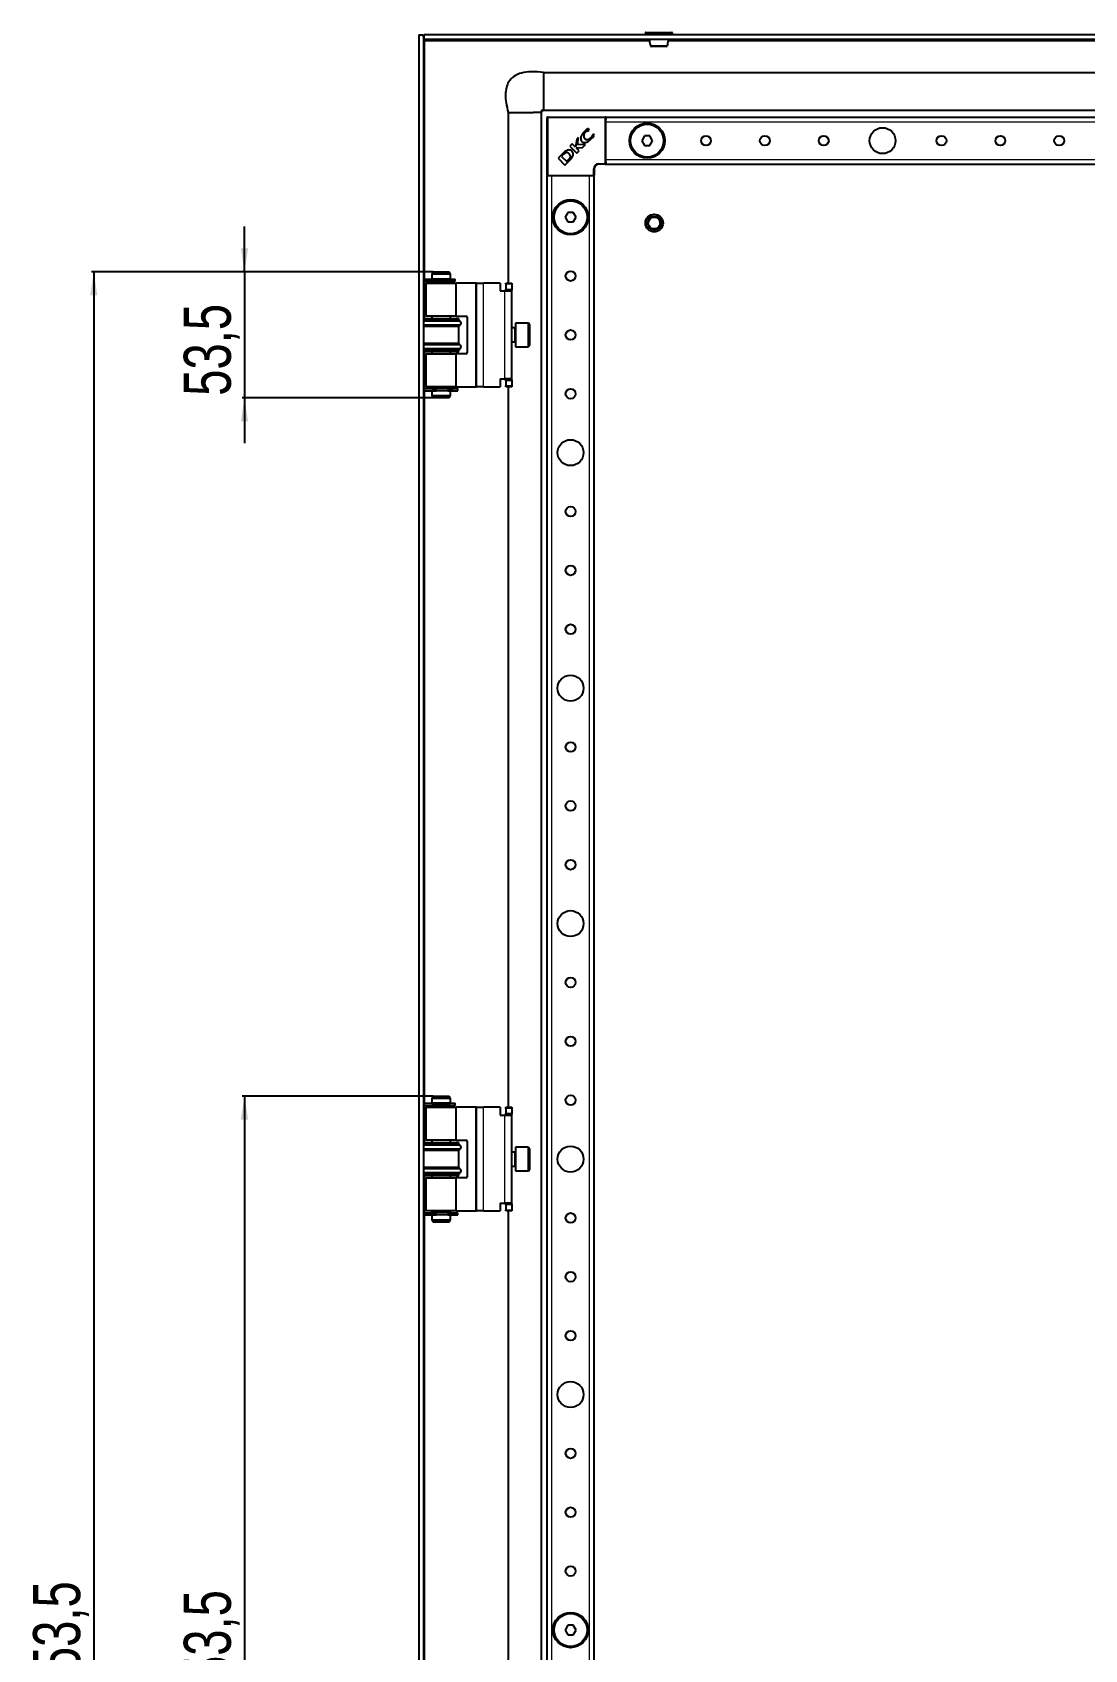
# Model space of a CAD drawing. Header units: millimetres. Extents: x -321 to 1498, y -588 to 1043.
# Drawn here: x 593 to 1039, y 201 to 888 of the extents above; entities that cross this region are included whole.
import ezdxf

# ---------------------------------------------------------------- set-up
doc = ezdxf.new("R2010")
doc.units = ezdxf.units.MM
doc.layers.add('FORMAT', color=7, linetype='Continuous')
doc.styles.add('SLDTEXTSTYLE0', font='TXT', dxfattribs={"width": 0.75})
doc.dimstyles.new('SLDDIMSTYLE0', dxfattribs={"dimtxt": 20, "dimasz": 10, "dimexe": 0, "dimexo": 0.0625, "dimgap": 5, "dimtad": 2, "dimdec": 1, "dimrnd": 1e-09, "dimzin": 12, "dimdsep": 46, "dimtxsty": 'SLDTEXTSTYLE0', "dimsah": 1, "dimcen": 0.09, "dimadec": 0, "dimazin": 3, "dimtfac": 1, "dimtofl": 0, "dimtmove": 0, "dimatfit": 3, "dimfxl": 0, "dimfrac": 2, "dimtolj": 1, "dimtzin": 12, "dimarcsym": 0})
doc.dimstyles.new('SLDDIMSTYLE1', dxfattribs={"dimtxt": 20, "dimasz": 10, "dimexe": 0, "dimexo": 0.0625, "dimgap": 5, "dimtad": 2, "dimdec": 1, "dimrnd": 1e-09, "dimzin": 12, "dimdsep": 46, "dimtxsty": 'SLDTEXTSTYLE0', "dimsah": 1, "dimcen": 0.09, "dimadec": 0, "dimazin": 3, "dimtfac": 1, "dimtmove": 0, "dimatfit": 0, "dimfxl": 0, "dimfrac": 2, "dimtolj": 1, "dimtzin": 12, "dimarcsym": 0})

# ---------------------------------------------------------------- blocks, each defined once
blk = doc.blocks.new('_D_4')
at = {"layer": 'FORMAT'}
for p, q in [((682.63, 786.47), (682.63, 805.7)), ((762.7, 786.47), (681.63, 786.47)), ((682.63, 786.47), (682.63, 732.97)), ((762.7, 732.97), (681.63, 732.97)), ((682.63, 732.97), (682.63, 713.74))]:
    blk.add_line(p, q, dxfattribs=at)
for points in [[(682.63, 786.47), (684.17, 796.47), (681.09, 796.47)], [(682.63, 732.97), (681.09, 722.97), (684.17, 722.97)]]:
    blk.add_solid(points, dxfattribs=at)
at = {"layer": 'FORMAT', "insert": (656.85, 733.86), "char_height": 20, "attachment_point": 1, "rotation": 90, "style": 'SLDTEXTSTYLE0'}
blk.add_mtext('53,5', dxfattribs=at)
blk = doc.blocks.new('_D_7')
at = {"layer": 'FORMAT'}
for p, q in [((762.7, 786.47), (617.63, 786.47)), ((618.63, 786.47), (618.63, -367.03)), ((762.7, -367.03), (617.63, -367.03))]:
    blk.add_line(p, q, dxfattribs=at)
for points in [[(618.63, 786.47), (617.09, 776.47), (620.17, 776.47)], [(618.63, -367.03), (620.17, -357.03), (617.09, -357.03)]]:
    blk.add_solid(points, dxfattribs=at)
at = {"layer": 'FORMAT', "insert": (592.85, 169.08), "char_height": 20, "attachment_point": 1, "rotation": 90, "style": 'SLDTEXTSTYLE0'}
blk.add_mtext('1153,5', dxfattribs=at)
blk = doc.blocks.new('_D_9')
at = {"layer": 'FORMAT'}
for p, q in [((762.7, 436.47), (681.63, 436.47)), ((682.63, 436.47), (682.63, -17.03)), ((762.7, -17.03), (681.63, -17.03))]:
    blk.add_line(p, q, dxfattribs=at)
for points in [[(682.63, 436.47), (681.09, 426.47), (684.17, 426.47)], [(682.63, -17.03), (684.17, -7.03), (681.09, -7.03)]]:
    blk.add_solid(points, dxfattribs=at)
at = {"layer": 'FORMAT', "insert": (656.85, 176.47), "char_height": 20, "attachment_point": 1, "rotation": 90, "style": 'SLDTEXTSTYLE0'}
blk.add_mtext('453,5', dxfattribs=at)

msp = doc.modelspace()

# ---------------------------------------------------------------- linework, layer by layer
at = {"color": 7, "linetype": 'Continuous', "lineweight": 25}
for p, q in [((756.63, 887.22), (758.63, 887.22)), ((756.63, 887.22), (756.63, -467.78)), ((758.63, 887.22), (758.63, -467.78)), ((758.93, 885.22), (758.93, 887.22)), ((1348.33, 887.22), (758.93, 887.22)), ((852.88, 887.97), (852.88, 887.22)), ((853.13, 888.22), (864.13, 888.22)), ((864.38, 887.22), (864.38, 887.97)), ((1348.33, 885.22), (758.93, 885.22)), ((759.23, 884.62), (759.03, 885.22)), ((809.63, 871.22), (809.63, 855.39)), ((809.63, 871.22), (1297.63, 871.22)), ((794.63, 854.22), (795.61, 854.22)), ((794.63, 854.22), (794.63, 781.72)), ((795.61, 854.22), (798.07, 854.22)), ((798.07, 854.22), (801.63, 854.22)), ((801.63, 854.22), (805.2, 854.22)), ((808.63, 854.22), (808.63, -434.78)), ((809.63, 855.22), (1297.63, 855.22)), ((811.13, 827.52), (811.13, 851.92)), ((811.43, 852.22), (835.83, 852.22)), ((836.13, 851.92), (836.13, 852.22)), ((836.13, 852.22), (1271.13, 852.22)), ((836.13, 851.92), (836.13, 851.28)), ((829.07, 846.68), (828.74, 847.37)), ((828.93, 846.54), (829.07, 846.68)), ((830.88, 845.11), (830.78, 845)), ((831.13, 844.6), (830.88, 845.11)), ((836.13, 850.22), (836.13, 851.28)), ((836.13, 834.22), (836.13, 850.22)), ((821.83, 840.88), (820.78, 839.83)), ((820.78, 839.83), (823.74, 836.87)), ((823.22, 839.49), (821.83, 840.88)), ((823.71, 842.76), (823.22, 839.49)), ((823.56, 839.18), (826.22, 839.35)), ((824.8, 837.93), (823.56, 839.18)), ((824.51, 843.55), (823.71, 842.76)), ((824.03, 840.46), (824.51, 843.55)), ((827.51, 840.64), (824.03, 840.46)), ((826.22, 839.35), (827.51, 840.64)), ((852.48, 844.22), (851.32, 842.22)), ((851.32, 842.22), (852.48, 840.22)), ((854.79, 844.22), (852.48, 844.22)), ((852.48, 840.22), (854.79, 840.22)), ((855.94, 842.22), (854.79, 844.22)), ((854.79, 840.22), (855.94, 842.22)), ((817.77, 836.82), (815.78, 834.83)), ((815.78, 834.83), (818.74, 831.87)), ((818.03, 836.28), (817.3, 835.53)), ((817.3, 835.53), (819.49, 833.35)), ((818.74, 831.87), (820.63, 833.76)), ((819.49, 833.35), (820.14, 834.03)), ((820.63, 833.76), (820.65, 833.78)), ((823.74, 836.87), (824.8, 837.93)), ((835.83, 832.22), (833.13, 832.22)), ((836.13, 833.17), (836.13, 834.22)), ((836.13, 833.17), (836.13, 832.52)), ((836.13, 832.22), (836.13, 832.52)), ((836.13, 832.22), (1271.13, 832.22)), ((811.13, -407.78), (811.13, 827.22)), ((811.43, 827.22), (811.13, 827.22)), ((812.08, 827.22), (811.43, 827.22)), ((813.13, 827.22), (812.08, 827.22)), ((829.13, 827.22), (813.13, 827.22)), ((830.19, 827.22), (829.13, 827.22)), ((830.83, 827.22), (830.19, 827.22)), ((831.13, 827.22), (830.83, 827.22)), ((831.13, 830.22), (831.13, 827.52)), ((831.13, -407.78), (831.13, 827.22)), ((819.98, 811.72), (818.82, 809.72)), ((822.29, 811.72), (819.98, 811.72)), ((823.44, 809.72), (822.29, 811.72)), ((818.82, 809.72), (819.98, 807.72)), ((819.98, 807.72), (822.29, 807.72)), ((822.29, 807.72), (823.44, 809.72)), ((758.98, 783.42), (758.98, 782.52)), ((758.98, 783.42), (771.87, 783.42)), ((762.71, 786.47), (762.13, 785.47)), ((762.13, 785.47), (762.13, 783.47)), ((770.13, 785.47), (762.13, 785.47)), ((766.89, 783.47), (762.13, 783.47)), ((762.63, 783.47), (762.63, 783.42)), ((762.71, 786.47), (769.56, 786.47)), ((770.13, 783.47), (766.89, 783.47)), ((770.13, 785.47), (769.56, 786.47)), ((769.63, 783.42), (769.63, 783.47)), ((770.13, 783.47), (770.13, 785.47)), ((771.87, 783.42), (771.96, 783.42)), ((771.96, 782.52), (771.96, 783.42)), ((771.96, 783.42), (772.17, 783.42)), ((772.17, 782.52), (772.17, 783.42)), ((758.98, 782.52), (771.87, 782.52)), ((759.68, 781.72), (759.68, 767.72)), ((759.68, 781.72), (772.58, 781.72)), ((762.13, 782.47), (762.13, 781.72)), ((766.89, 782.47), (762.13, 782.47)), ((762.63, 782.52), (762.63, 782.47)), ((770.13, 782.47), (766.89, 782.47)), ((769.63, 782.47), (769.63, 782.52)), ((770.13, 781.72), (770.13, 782.47)), ((771.87, 782.52), (771.96, 782.52)), ((771.96, 782.52), (772.17, 782.52)), ((772.58, 767.72), (772.58, 781.72)), ((780.68, 781.72), (772.58, 781.72)), ((781.18, 781.72), (780.68, 781.72)), ((781.18, 781.72), (784.18, 781.72)), ((781.18, 737.72), (781.18, 781.72)), ((791.18, 781.72), (784.18, 781.72)), ((791.18, 781.72), (791.18, 778.42)), ((791.18, 778.42), (793.18, 778.42)), ((793.18, 778.42), (796.18, 778.42)), ((793.68, 781.72), (796.18, 781.72)), ((793.68, 781.22), (793.68, 781.72)), ((793.68, 781.22), (793.68, 779.22)), ((793.68, 778.72), (793.68, 779.22)), ((796.18, 778.72), (793.68, 778.72)), ((793.68, 778.72), (793.68, 778.42)), ((796.18, 781.72), (796.18, 781.22)), ((796.18, 781.22), (796.18, 779.22)), ((796.18, 779.22), (796.18, 778.72)), ((796.18, 778.42), (796.18, 778.72)), ((796.18, 741.02), (796.18, 778.42)), ((758.63, 766.72), (773.63, 766.72)), ((773.63, 766.12), (758.63, 766.12)), ((773.63, 763.32), (758.63, 763.32)), ((772.58, 767.72), (759.68, 767.72)), ((762.13, 767.72), (762.13, 766.72)), ((770.13, 766.72), (770.13, 767.72)), ((772.58, 767.72), (776.68, 767.72)), ((773.63, 766.12), (773.63, 766.72)), ((774.33, 765.44), (773.63, 766.12)), ((773.63, 763.32), (774.33, 764.01)), ((773.63, 756.12), (773.63, 763.32)), ((777.18, 767.22), (777.18, 752.22)), ((797.43, 762.72), (796.18, 762.72)), ((803.08, 764.72), (797.68, 764.72)), ((797.68, 764.72), (797.68, 754.72)), ((803.68, 764.12), (803.68, 755.32)), ((773.63, 756.12), (758.63, 756.12)), ((774.33, 755.44), (773.63, 756.12)), ((796.18, 756.72), (797.43, 756.72)), ((773.63, 753.32), (758.63, 753.32)), ((758.63, 752.72), (773.63, 752.72)), ((759.68, 751.72), (759.68, 737.72)), ((759.68, 751.72), (772.58, 751.72)), ((762.13, 752.72), (762.13, 751.72)), ((770.13, 751.72), (770.13, 752.72)), ((772.58, 737.72), (772.58, 751.72)), ((776.68, 751.72), (772.58, 751.72)), ((773.63, 753.32), (774.33, 754.01)), ((773.63, 752.72), (773.63, 753.32)), ((797.68, 754.72), (803.08, 754.72)), ((758.98, 736.92), (758.98, 736.02)), ((758.98, 736.92), (762.98, 736.92)), ((758.98, 736.02), (762.98, 736.02)), ((772.58, 737.72), (759.68, 737.72)), ((762.13, 737.72), (762.13, 736.97)), ((766.89, 736.97), (762.13, 736.97)), ((762.13, 735.97), (762.13, 733.97)), ((766.89, 735.97), (762.13, 735.97)), ((762.63, 736.97), (762.63, 736.92)), ((762.63, 736.02), (762.63, 735.97)), ((762.98, 736.92), (763.63, 736.92)), ((762.98, 736.02), (763.63, 736.02)), ((763.63, 736.92), (763.97, 736.92)), ((763.63, 736.02), (763.97, 736.02)), ((763.97, 736.02), (763.97, 736.92)), ((763.97, 736.92), (763.97, 736.92)), ((763.97, 736.02), (763.97, 736.02)), ((770.13, 736.97), (766.89, 736.97)), ((770.13, 735.97), (766.89, 735.97)), ((769.06, 736.92), (769.06, 736.02)), ((769.06, 736.92), (769.08, 736.92)), ((769.06, 736.02), (769.08, 736.02)), ((769.08, 736.92), (770.38, 736.92)), ((769.08, 736.02), (770.38, 736.02)), ((769.63, 736.92), (769.63, 736.97)), ((769.63, 735.97), (769.63, 736.02)), ((770.13, 736.97), (770.13, 737.72)), ((770.13, 733.97), (770.13, 735.97)), ((770.38, 736.92), (771.1, 736.92)), ((770.38, 736.02), (771.1, 736.02)), ((771.1, 736.92), (773.28, 736.92)), ((771.1, 736.02), (773.28, 736.02)), ((772.58, 737.72), (780.68, 737.72)), ((773.28, 736.02), (773.28, 736.92)), ((780.68, 737.72), (781.18, 737.72)), ((784.18, 737.72), (781.18, 737.72)), ((784.18, 737.72), (791.18, 737.72)), ((791.18, 741.02), (793.18, 741.02)), ((791.18, 741.02), (791.18, 737.72)), ((796.18, 741.02), (793.18, 741.02)), ((793.68, 741.02), (793.68, 740.72)), ((793.68, 740.72), (796.18, 740.72)), ((793.68, 740.22), (793.68, 740.72)), ((793.68, 740.22), (793.68, 738.22)), ((793.68, 737.72), (793.68, 738.22)), ((796.18, 737.72), (793.68, 737.72)), ((794.63, 737.72), (794.63, 431.72)), ((796.18, 740.72), (796.18, 741.02)), ((796.18, 740.72), (796.18, 740.22)), ((796.18, 740.22), (796.18, 738.22)), ((796.18, 738.22), (796.18, 737.72)), ((762.13, 733.97), (762.71, 732.97)), ((762.13, 733.97), (766.89, 733.97)), ((766.78, 732.97), (762.71, 732.97)), ((769.56, 732.97), (766.78, 732.97)), ((766.89, 733.97), (770.13, 733.97)), ((769.56, 732.97), (770.13, 733.97)), ((758.98, 433.42), (758.98, 432.52)), ((758.98, 433.42), (771.87, 433.42)), ((762.71, 436.47), (762.13, 435.47)), ((762.13, 435.47), (762.13, 433.47)), ((770.13, 435.47), (762.13, 435.47)), ((766.89, 433.47), (762.13, 433.47)), ((762.63, 433.47), (762.63, 433.42)), ((762.71, 436.47), (769.56, 436.47)), ((770.13, 433.47), (766.89, 433.47)), ((770.13, 435.47), (769.56, 436.47)), ((769.63, 433.42), (769.63, 433.47)), ((770.13, 433.47), (770.13, 435.47)), ((771.87, 433.42), (771.96, 433.42)), ((771.96, 432.52), (771.96, 433.42)), ((771.96, 433.42), (772.17, 433.42)), ((772.17, 432.52), (772.17, 433.42)), ((758.98, 432.52), (771.87, 432.52)), ((759.68, 431.72), (759.68, 417.72)), ((759.68, 431.72), (772.58, 431.72)), ((762.13, 432.47), (762.13, 431.72)), ((766.89, 432.47), (762.13, 432.47)), ((762.63, 432.52), (762.63, 432.47)), ((770.13, 432.47), (766.89, 432.47)), ((769.63, 432.47), (769.63, 432.52)), ((770.13, 431.72), (770.13, 432.47)), ((771.87, 432.52), (771.96, 432.52)), ((771.96, 432.52), (772.17, 432.52)), ((772.58, 417.72), (772.58, 431.72)), ((780.68, 431.72), (772.58, 431.72)), ((781.18, 431.72), (780.68, 431.72)), ((781.18, 387.72), (781.18, 431.72)), ((781.18, 431.72), (784.18, 431.72)), ((791.18, 431.72), (784.18, 431.72)), ((791.18, 431.72), (791.18, 428.42)), ((791.18, 428.42), (793.18, 428.42)), ((793.18, 428.42), (796.18, 428.42)), ((793.68, 431.72), (796.18, 431.72)), ((793.68, 431.22), (793.68, 431.72)), ((793.68, 431.22), (793.68, 429.22)), ((793.68, 428.72), (793.68, 429.22)), ((796.18, 428.72), (793.68, 428.72)), ((793.68, 428.72), (793.68, 428.42)), ((796.18, 431.72), (796.18, 431.22)), ((796.18, 431.22), (796.18, 429.22)), ((796.18, 429.22), (796.18, 428.72)), ((796.18, 428.42), (796.18, 428.72)), ((796.18, 391.02), (796.18, 428.42)), ((758.63, 416.72), (773.63, 416.72)), ((773.63, 416.12), (758.63, 416.12)), ((773.63, 413.32), (758.63, 413.32)), ((772.58, 417.72), (759.68, 417.72)), ((762.13, 417.72), (762.13, 416.72)), ((770.13, 416.72), (770.13, 417.72)), ((772.58, 417.72), (776.68, 417.72)), ((773.63, 416.12), (773.63, 416.72)), ((774.33, 415.44), (773.63, 416.12)), ((773.63, 413.32), (774.33, 414.01)), ((773.63, 406.12), (773.63, 413.32)), ((777.18, 417.22), (777.18, 402.22)), ((797.43, 412.72), (796.18, 412.72)), ((803.08, 414.72), (797.68, 414.72)), ((797.68, 414.72), (797.68, 404.72)), ((803.68, 414.12), (803.68, 405.32)), ((773.63, 406.12), (758.63, 406.12)), ((774.33, 405.44), (773.63, 406.12)), ((796.18, 406.72), (797.43, 406.72)), ((773.63, 403.32), (758.63, 403.32)), ((758.63, 402.72), (773.63, 402.72)), ((759.68, 401.72), (759.68, 387.72)), ((759.68, 401.72), (772.58, 401.72)), ((762.13, 402.72), (762.13, 401.72)), ((770.13, 401.72), (770.13, 402.72)), ((772.58, 387.72), (772.58, 401.72)), ((776.68, 401.72), (772.58, 401.72)), ((773.63, 403.32), (774.33, 404.01)), ((773.63, 402.72), (773.63, 403.32)), ((797.68, 404.72), (803.08, 404.72)), ((758.98, 386.92), (758.98, 386.02)), ((758.98, 386.92), (762.98, 386.92)), ((758.98, 386.02), (762.98, 386.02)), ((772.58, 387.72), (759.68, 387.72)), ((762.13, 387.72), (762.13, 386.97)), ((766.89, 386.97), (762.13, 386.97)), ((762.13, 385.97), (762.13, 383.97)), ((766.89, 385.97), (762.13, 385.97)), ((762.63, 386.97), (762.63, 386.92)), ((762.63, 386.02), (762.63, 385.97)), ((762.98, 386.92), (763.63, 386.92)), ((762.98, 386.02), (763.63, 386.02)), ((763.63, 386.92), (763.97, 386.92)), ((763.63, 386.02), (763.97, 386.02)), ((763.97, 386.02), (763.97, 386.92)), ((763.97, 386.92), (763.97, 386.92)), ((763.97, 386.02), (763.97, 386.02)), ((770.13, 386.97), (766.89, 386.97)), ((770.13, 385.97), (766.89, 385.97)), ((769.06, 386.92), (769.06, 386.02)), ((769.06, 386.92), (769.08, 386.92)), ((769.06, 386.02), (769.08, 386.02)), ((769.08, 386.92), (770.38, 386.92)), ((769.08, 386.02), (770.38, 386.02)), ((769.63, 386.92), (769.63, 386.97)), ((769.63, 385.97), (769.63, 386.02)), ((770.13, 386.97), (770.13, 387.72)), ((770.13, 383.97), (770.13, 385.97)), ((770.38, 386.92), (771.1, 386.92)), ((770.38, 386.02), (771.1, 386.02)), ((771.1, 386.92), (773.28, 386.92)), ((771.1, 386.02), (773.28, 386.02)), ((772.58, 387.72), (780.68, 387.72)), ((773.28, 386.02), (773.28, 386.92)), ((780.68, 387.72), (781.18, 387.72)), ((784.18, 387.72), (781.18, 387.72)), ((784.18, 387.72), (791.18, 387.72)), ((791.18, 391.02), (793.18, 391.02)), ((791.18, 391.02), (791.18, 387.72)), ((796.18, 391.02), (793.18, 391.02)), ((793.68, 391.02), (793.68, 390.72)), ((793.68, 390.72), (796.18, 390.72)), ((793.68, 390.22), (793.68, 390.72)), ((793.68, 390.22), (793.68, 388.22)), ((793.68, 387.72), (793.68, 388.22)), ((796.18, 387.72), (793.68, 387.72)), ((794.63, 387.72), (794.63, 31.72)), ((796.18, 390.72), (796.18, 391.02)), ((796.18, 390.72), (796.18, 390.22)), ((796.18, 390.22), (796.18, 388.22)), ((796.18, 388.22), (796.18, 387.72)), ((762.13, 383.97), (762.71, 382.97)), ((762.13, 383.97), (766.89, 383.97)), ((766.78, 382.97), (762.71, 382.97)), ((769.56, 382.97), (766.78, 382.97)), ((766.89, 383.97), (770.13, 383.97)), ((769.56, 382.97), (770.13, 383.97)), ((819.98, 211.72), (818.82, 209.72)), ((818.82, 209.72), (819.98, 207.72)), ((822.29, 211.72), (819.98, 211.72)), ((819.98, 207.72), (822.29, 207.72)), ((823.44, 209.72), (822.29, 211.72)), ((822.29, 207.72), (823.44, 209.72))]:
    msp.add_line(p, q, dxfattribs=at)
at = {"color": 8, "linetype": 'Continuous', "lineweight": 18}
for p, q in [((864.38, 887.97), (852.88, 887.97)), ((759.23, 783.42), (759.23, 884.62)), ((759.23, 884.62), (854.66, 884.62)), ((862.6, 884.62), (1244.66, 884.62)), ((811.43, 851.92), (811.13, 851.92)), ((811.43, 851.92), (811.43, 852.22)), ((811.43, 851.92), (811.43, 827.52)), ((835.83, 851.92), (811.43, 851.92)), ((835.83, 852.22), (835.83, 851.92)), ((835.83, 832.52), (835.83, 851.92)), ((836.13, 851.92), (835.83, 851.92)), ((836.13, 850.22), (1271.13, 850.22)), ((833.13, 832.52), (835.83, 832.52)), ((833.13, 832.22), (833.13, 832.52)), ((835.83, 832.52), (835.83, 832.22)), ((836.13, 832.52), (835.83, 832.52)), ((836.13, 834.22), (1271.13, 834.22)), ((811.43, 827.52), (811.13, 827.52)), ((811.43, 827.52), (830.83, 827.52)), ((811.43, 827.52), (811.43, 827.22)), ((813.13, -407.78), (813.13, 827.22)), ((829.13, -407.78), (829.13, 827.22)), ((830.83, 827.52), (830.83, 830.22)), ((831.13, 830.22), (830.83, 830.22)), ((830.83, 827.52), (830.83, 827.22)), ((831.13, 827.52), (830.83, 827.52)), ((771.87, 783.42), (771.87, 782.52)), ((759.23, 766.72), (759.23, 782.52)), ((780.68, 781.72), (780.68, 737.72)), ((784.18, 737.72), (784.18, 781.72)), ((793.18, 741.02), (793.18, 778.42)), ((796.18, 781.22), (793.68, 781.22)), ((793.68, 779.22), (796.18, 779.22)), ((774.33, 765.44), (758.63, 765.44)), ((774.33, 764.01), (758.63, 764.01)), ((797.43, 762.31), (797.43, 762.72)), ((803.08, 754.72), (803.08, 764.72)), ((797.43, 756.72), (797.43, 762.31)), ((774.33, 755.44), (758.63, 755.44)), ((774.33, 754.01), (758.63, 754.01)), ((759.23, 736.92), (759.23, 752.72)), ((759.23, 433.42), (759.23, 736.02)), ((762.98, 736.92), (762.98, 736.02)), ((763.63, 736.92), (763.63, 736.02)), ((763.97, 736.92), (763.97, 736.02)), ((769.08, 736.92), (769.08, 736.02)), ((770.38, 736.92), (770.38, 736.02)), ((771.1, 736.92), (771.1, 736.02)), ((796.18, 740.22), (793.68, 740.22)), ((793.68, 738.22), (796.18, 738.22)), ((771.87, 433.42), (771.87, 432.52)), ((759.23, 416.72), (759.23, 432.52)), ((780.68, 431.72), (780.68, 387.72)), ((784.18, 387.72), (784.18, 431.72)), ((793.18, 391.02), (793.18, 428.42)), ((796.18, 431.22), (793.68, 431.22)), ((793.68, 429.22), (796.18, 429.22)), ((774.33, 415.44), (758.63, 415.44)), ((774.33, 414.01), (758.63, 414.01)), ((797.43, 412.31), (797.43, 412.72)), ((797.43, 406.72), (797.43, 412.31)), ((803.08, 404.72), (803.08, 414.72)), ((774.33, 405.44), (758.63, 405.44)), ((774.33, 404.01), (758.63, 404.01)), ((759.23, 386.92), (759.23, 402.72)), ((759.23, 33.42), (759.23, 386.02)), ((762.98, 386.92), (762.98, 386.02)), ((763.63, 386.92), (763.63, 386.02)), ((763.97, 386.92), (763.97, 386.02)), ((769.08, 386.92), (769.08, 386.02)), ((770.38, 386.92), (770.38, 386.02)), ((771.1, 386.92), (771.1, 386.02)), ((796.18, 390.22), (793.68, 390.22)), ((793.68, 388.22), (796.18, 388.22))]:
    msp.add_line(p, q, dxfattribs=at)
at = {"color": 7, "linetype": 'Continuous', "lineweight": 25}
for centre, radius in [((853.63, 842.22), 7.5), ((853.63, 842.22), 7), ((953.63, 842.22), 5.5), ((878.63, 842.22), 2.1), ((903.63, 842.22), 2.1), ((928.63, 842.22), 2.1), ((978.63, 842.22), 2.1), ((1003.63, 842.22), 2.1), ((1028.63, 842.22), 2.1), ((821.13, 809.72), 7.5), ((821.13, 809.72), 7), ((856.63, 807.22), 3.75), ((856.63, 807.22), 3), ((856.63, 807.22), 2.5), ((821.13, 784.72), 2.1), ((821.13, 759.72), 2.1), ((821.13, 734.72), 2.1), ((821.13, 709.72), 5.5), ((821.13, 684.72), 2.1), ((821.13, 659.72), 2.1), ((821.13, 634.72), 2.1), ((821.13, 609.72), 5.5), ((821.13, 584.72), 2.1), ((821.13, 559.72), 2.1), ((821.13, 534.72), 2.1), ((821.13, 509.72), 5.5), ((821.13, 484.72), 2.1), ((821.13, 459.72), 2.1), ((821.13, 434.72), 2.1), ((821.13, 409.72), 5.5), ((821.13, 384.72), 2.1), ((821.13, 359.72), 2.1), ((821.13, 334.72), 2.1), ((821.13, 309.72), 5.5), ((821.13, 284.72), 2.1), ((821.13, 259.72), 2.1), ((821.13, 234.72), 2.1), ((821.13, 209.72), 7.5), ((821.13, 209.72), 7)]:
    msp.add_circle(centre, radius, dxfattribs=at)
for centre, radius, start, end in [((853.13, 887.97), 0.25, 90, 180), ((864.13, 887.97), 0.25, 0, 90), ((855.52, 882.72), 0.5, 195.31604, 270.02276), ((861.75, 882.72), 0.5, 269.99815, 345.40011), ((811.43, 851.92), 0.3, 90, 180), ((835.83, 851.92), 0.3, 0, 90), ((828.64, 844.23), 1.97, 128.45405, 215.887), ((821.43, 833.61), 4.87, 110.34448, 138.77765), ((828.21, 844.63), 1.94, 233.30966, 322.34638), ((822.21, 831.8), 6.12, 126.98881, 133.07444), ((833.13, 830.22), 2, 90, 180), ((835.83, 832.52), 0.3, 270, 360), ((811.43, 827.52), 0.3, 180, 270), ((830.83, 827.52), 0.3, 270, 0), ((773.63, 764.72), 1, 314.427, 45.573), ((776.68, 767.22), 0.5, 0, 90), ((797.43, 762.97), 0.25, 270, 0), ((803.08, 764.12), 0.6, 0, 90), ((797.43, 756.47), 0.25, 0, 90), ((773.63, 754.72), 1, 314.427, 45.573), ((776.68, 752.22), 0.5, 270, 0), ((803.08, 755.32), 0.6, 270, 360), ((773.63, 414.72), 1, 314.427, 45.573), ((776.68, 417.22), 0.5, 0, 90), ((797.43, 412.97), 0.25, 270, 0), ((803.08, 414.12), 0.6, 0, 90), ((773.63, 404.72), 1, 314.427, 45.573), ((797.43, 406.47), 0.25, 0, 90), ((803.08, 405.32), 0.6, 270, 360), ((776.68, 402.22), 0.5, 270, 0)]:
    msp.add_arc(centre, radius, start, end, dxfattribs=at)
at = {"color": 8, "linetype": 'Continuous', "lineweight": 18}
msp.add_arc((833.13, 830.22), 2.3, 90, 180, dxfattribs=at)
at = {"color": 7, "linetype": 'Continuous', "lineweight": 25}
for points, knots in [([(758.93, 885.52), (758.91, 885.6), (758.8, 885.92), (758.67, 886.49), (758.65, 886.98), (758.63, 887.22)], [0, 0, 0, 0, 0.141742, 0.566203, 1, 1, 1, 1]), ([(758.93, 885.22), (758.98, 885.22), (759.03, 885.16), (759.13, 884.94), (759.18, 884.78), (759.23, 884.62)], [0, 0, 0, 0, 0.5, 0.5, 1, 1, 1, 1]), ([(854.61, 885.22), (854.61, 885.09), (854.63, 884.18), (854.86, 883.31), (855.04, 882.57)], [0, 0, 0, 0, 0.14185, 1, 1, 1, 1]), ([(856.93, 882.22), (856.74, 882.22), (856.27, 882.22), (855.73, 882.22), (855.6, 882.22), (855.53, 882.22)], [0, 0, 0, 0, 0.256553, 0.627981, 1, 1, 1, 1]), ([(861.75, 882.22), (861.7, 882.22), (861.62, 882.22), (861.06, 882.22), (860.26, 882.22), (859.26, 882.22), (858.2, 882.22), (857.41, 882.22), (857.03, 882.22), (856.93, 882.22)], [0, 0, 0, 0, 0.158514, 0.317278, 0.475863, 0.634247, 0.792477, 0.950708, 1, 1, 1, 1]), ([(862.22, 882.57), (862.41, 883.31), (862.63, 884.18), (862.65, 885.09), (862.66, 885.22)], [0, 0, 0, 0, 0.85815, 1, 1, 1, 1]), ([(809.63, 871.22), (807.91, 871.39), (804.77, 871.69), (800.44, 871.18), (797.01, 869.75), (794.8, 867.44), (793.71, 864.67), (793.39, 861.62), (793.69, 858.06), (794.3, 855.57), (794.63, 854.22)], [0, 0, 0, 0, 0.176713, 0.320911, 0.440308, 0.54837, 0.6374, 0.738878, 0.858543, 1, 1, 1, 1]), ([(808.52, 854.22), (808.49, 854.22), (808.41, 854.22), (807.95, 854.22), (807.66, 854.22)], [0, 0, 0, 0, 0.356727, 1, 1, 1, 1]), ([(808.6, 854.22), (808.61, 854.36), (808.64, 854.6), (808.77, 854.8), (808.89, 854.89), (808.94, 855), (808.96, 855.07), (808.98, 855.12), (809, 855.16), (809.01, 855.2), (809.05, 855.24), (809.1, 855.3), (809.22, 855.36), (809.41, 855.39), (809.56, 855.39), (809.63, 855.39)], [0, 0, 0, 0, 0.233411, 0.418546, 0.549351, 0.595026, 0.631329, 0.647111, 0.661994, 0.676639, 0.691742, 0.725563, 0.766794, 0.872627, 1, 1, 1, 1]), ([(808.63, 854.22), (808.78, 854.45), (809.05, 854.85), (809.46, 855.11), (809.63, 855.22)], [0, 0, 0, 0, 0.561561, 1, 1, 1, 1]), ([(827, 846.13), (826.67, 845.76), (826.06, 845.06), (825.51, 843.89), (825.37, 842.95), (825.52, 842.31), (825.71, 842.08), (825.8, 841.96)], [0, 0, 0, 0, 0.315674, 0.58952, 0.813199, 0.909026, 1, 1, 1, 1]), ([(828.74, 847.37), (828.4, 847.18), (827.77, 846.84), (827.25, 846.36), (827, 846.13)], [0, 0, 0, 0, 0.5368, 1, 1, 1, 1]), ([(827.42, 845.77), (827.68, 845.99), (828.13, 846.36), (828.69, 846.49), (828.93, 846.54)], [0, 0, 0, 0, 0.5796082, 1, 1, 1, 1]), ([(830.78, 845), (830.63, 844.68), (830.37, 844.11), (829.94, 843.65), (829.75, 843.44)], [0, 0, 0, 0, 0.547643, 1, 1, 1, 1]), ([(821.79, 835.11), (821.89, 835.31), (822.1, 835.7), (822.22, 836.33), (822.18, 836.93), (821.98, 837.46), (821.62, 837.9), (821.1, 838.19), (820.45, 838.31), (819.99, 838.22), (819.74, 838.18)], [0, 0, 0, 0, 0.138091, 0.265455, 0.384013, 0.496103, 0.605759, 0.71979, 0.847662, 1, 1, 1, 1]), ([(825.8, 841.96), (825.96, 841.83), (826.3, 841.54), (826.99, 841.38), (827.87, 841.51), (828.94, 842.07), (829.63, 842.71), (830.03, 843.08)], [0, 0, 0, 0, 0.130532, 0.266031, 0.423997, 0.666819, 1, 1, 1, 1]), ([(830.03, 843.08), (830.28, 843.35), (830.7, 843.81), (831, 844.36), (831.13, 844.6)], [0, 0, 0, 0, 0.577653, 1, 1, 1, 1]), ([(820.51, 836.61), (820.42, 836.7), (820.24, 836.86), (819.96, 837.04), (819.69, 837.14), (819.36, 837.14), (818.96, 836.98), (818.68, 836.8), (818.52, 836.69)], [0, 0, 0, 0, 0.176808, 0.319231, 0.43938, 0.552395, 0.749205, 1, 1, 1, 1]), ([(820.14, 834.03), (820.33, 834.23), (820.68, 834.6), (821.01, 835.14), (821.07, 835.58), (821, 835.93), (820.81, 836.28), (820.62, 836.49), (820.51, 836.61)], [0, 0, 0, 0, 0.274676, 0.503042, 0.607381, 0.716579, 0.843412, 1, 1, 1, 1]), ([(820.65, 833.78), (820.72, 833.86), (820.88, 834.02), (821.03, 834.18), (821.11, 834.26)], [0, 0, 0, 0, 0.486421, 1, 1, 1, 1]), ([(821.11, 834.26), (821.24, 834.41), (821.48, 834.68), (821.69, 834.98), (821.79, 835.11)], [0, 0, 0, 0, 0.55183, 1, 1, 1, 1])]:
    msp.add_open_spline(points, degree=3, knots=knots, dxfattribs=at)
at = {"color": 8, "linetype": 'Continuous', "lineweight": 18}
for points, knots in [([(855.08, 882.6), (855.06, 882.6), (855.01, 882.6), (855.31, 882.6), (855.9, 882.6), (856.44, 882.6), (856.67, 882.6)], [0, 0, 0, 0, 0.083271, 0.424284, 0.764725, 1, 1, 1, 1]), ([(856.67, 882.6), (856.77, 882.6), (857.22, 882.6), (857.74, 882.6), (858.54, 882.6), (859.36, 882.6), (860.51, 882.6), (861.45, 882.6), (862.04, 882.6), (862.29, 882.6), (862.22, 882.6), (862.22, 882.6)], [0, 0, 0, 0, 0.048751, 0.204942, 0.205393, 0.362034, 0.518827, 0.675799, 0.832923, 0.989778, 1, 1, 1, 1])]:
    msp.add_open_spline(points, degree=3, knots=knots, dxfattribs=at)
at = {"color": 7, "linetype": 'Continuous', "lineweight": 25}
msp.add_open_spline([(807.66, 854.22), (807.32, 854.22), (806.66, 854.22), (805.69, 854.22), (805.2, 854.22)], degree=3, dxfattribs=at)

# ---------------------------------------------------------------- dimensions: what is measured, and where the dimension line sits
at = {"layer": 'FORMAT'}
for base, p1, p2, dimstyle, picture, middle in [((682.63, 732.97), (762.71, 786.47), (762.71, 732.97), 'SLDDIMSTYLE1', '_D_4', (682.63, 759.72)), ((618.63, -367.03), (762.71, 786.47), (762.71, -367.03), 'SLDDIMSTYLE0', '_D_7', (618.63, 209.72)), ((682.63, -17.03), (762.71, 436.47), (762.71, -17.03), 'SLDDIMSTYLE0', '_D_9', (682.63, 209.72))]:
    dim = msp.add_linear_dim(base=base, p1=p1, p2=p2, angle=90, dimstyle=dimstyle, dxfattribs=at)
    dim.commit()
    dim.dimension.update_dxf_attribs({"geometry": picture, "text_midpoint": middle, "dimtype": 160})

doc.saveas('drawing.dxf')
